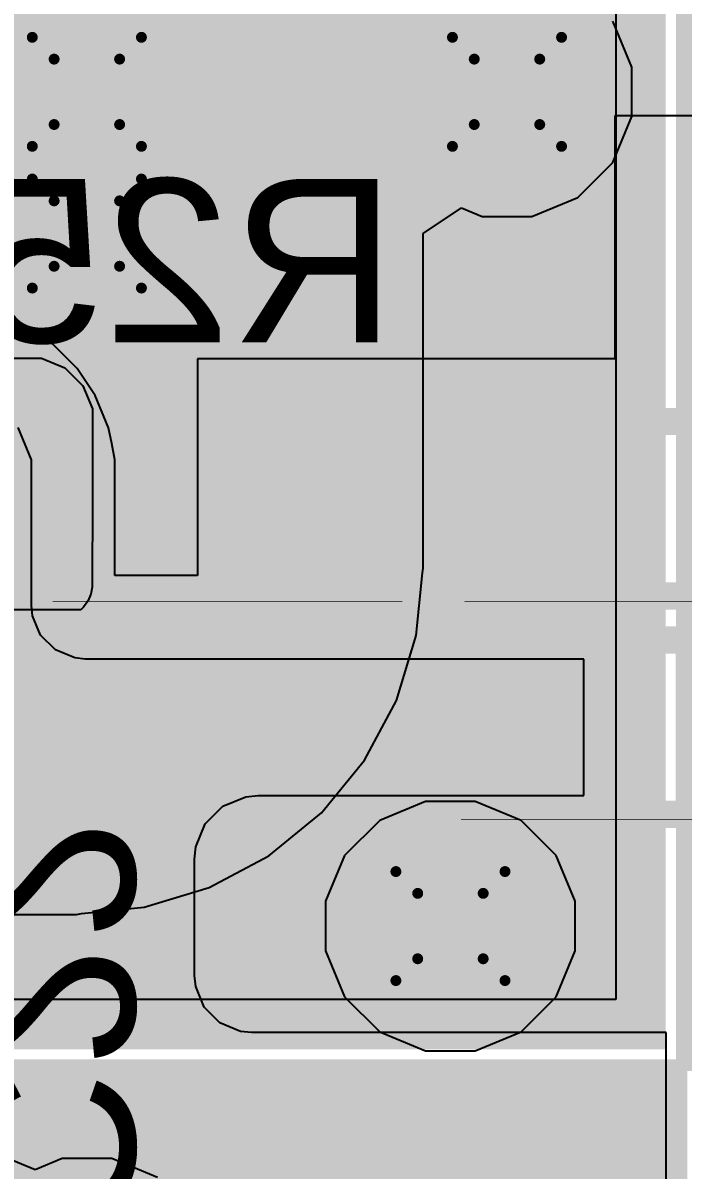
# Model space of a CAD drawing. Header units: inches. Extents: x -18 to 5357, y -8 to 5291.
# Drawn here: x 28.61 to 31.68, y 27.36 to 32.71 of the extents above; entities that cross this region are included whole.
import ezdxf

# ---------------------------------------------------------------- set-up
doc = ezdxf.new("R2010")
doc.units = ezdxf.units.IN
for name, color, linetype in [('Bottom Layer', 5, 'Continuous'), ('Bottom Overlay', 54, 'Continuous'), ('Bottom Paste', 16, 'Continuous'), ('Bottom Solder', 6, 'Continuous'), ('Drill Drawing', 1, 'Continuous'), ('Ground', 16, 'Continuous'), ('Power', 76, 'Continuous'), ('Top Layer', 1, 'Continuous'), ('Top Paste', 8, 'Continuous'), ('Top Solder', 216, 'Continuous'), ('Via Holes', 16, 'Continuous')]:
    doc.layers.add(name, color=color, linetype=linetype)
doc.styles.add('Arial', font='', dxfattribs={"height": 0.2})
doc.styles.get('Arial').set_extended_font_data('Arial')

# ---------------------------------------------------------------- blocks, each defined once
blk = doc.blocks.new('C___0402_B_12')
at = {"layer": 'Bottom Layer'}
for points in [[(-0.2413, 0.3175), (-0.2413, -0.3175), (-0.6985, -0.3175), (-0.6985, 0.3175)], [(0.6985, 0.3175), (0.6985, -0.3175), (0.2413, -0.3175), (0.2413, 0.3175)]]:
    blk.add_hatch(color=5, dxfattribs=at).paths.add_polyline_path(points)
at = {"layer": 'Bottom Paste'}
for points in [[(-0.2413, 0.3175), (-0.2413, -0.3175), (-0.6985, -0.3175), (-0.6985, 0.3175)], [(0.6985, 0.3175), (0.6985, -0.3175), (0.2413, -0.3175), (0.2413, 0.3175)]]:
    blk.add_hatch(color=16, dxfattribs=at).paths.add_polyline_path(points)
at = {"layer": 'Bottom Solder'}
for points in [[(-0.1813, 0.3775), (-0.1813, -0.3775), (-0.7585, -0.3775), (-0.7585, 0.3775)], [(0.7585, 0.3775), (0.7585, -0.3775), (0.1813, -0.3775), (0.1813, 0.3775)]]:
    blk.add_hatch(color=6, dxfattribs=at).paths.add_polyline_path(points)
at = {"layer": 'Bottom Overlay'}
for points in [[(-0.7874, -0.4064, 0.127, 0.127, 0), (-0.7874, 0.4064, 0.127, 0.127, 0)], [(-0.7874, 0.4064, 0.127, 0.127, 0), (-0.2794, 0.4064, 0.127, 0.127, 0)], [(0.2794, 0.4064, 0.127, 0.127, 0), (0.7874, 0.4064, 0.127, 0.127, 0)], [(0.7874, -0.4064, 0.127, 0.127, 0), (0.7874, 0.4064, 0.127, 0.127, 0)], [(-0.7874, -0.4064, 0.127, 0.127, 0), (-0.2794, -0.4064, 0.127, 0.127, 0)], [(0.2794, -0.4064, 0.127, 0.127, 0), (0.7874, -0.4064, 0.127, 0.127, 0)]]:
    blk.add_lwpolyline(points, format="xyseb", dxfattribs=at)
for points in [[(-0.8191, 0.4064, 0.0635, 0.0635, 1), (-0.7556, 0.4064, 0.0635, 0.0635, 1)], [(-0.8191, 0.4064, 0.0635, 0.0635, 1), (-0.7556, 0.4064, 0.0635, 0.0635, 1)], [(-0.3112, 0.4064, 0.0635, 0.0635, 1), (-0.2477, 0.4064, 0.0635, 0.0635, 1)], [(0.2477, 0.4064, 0.0635, 0.0635, 1), (0.3111, 0.4064, 0.0635, 0.0635, 1)], [(0.7556, 0.4064, 0.0635, 0.0635, 1), (0.8191, 0.4064, 0.0635, 0.0635, 1)], [(0.7556, 0.4064, 0.0635, 0.0635, 1), (0.8191, 0.4064, 0.0635, 0.0635, 1)], [(-0.8191, -0.4064, 0.0635, 0.0635, 1), (-0.7556, -0.4064, 0.0635, 0.0635, 1)], [(-0.8191, -0.4064, 0.0635, 0.0635, 1), (-0.7556, -0.4064, 0.0635, 0.0635, 1)], [(-0.3112, -0.4064, 0.0635, 0.0635, 1), (-0.2477, -0.4064, 0.0635, 0.0635, 1)], [(0.2477, -0.4064, 0.0635, 0.0635, 1), (0.3111, -0.4064, 0.0635, 0.0635, 1)], [(0.7556, -0.4064, 0.0635, 0.0635, 1), (0.8191, -0.4064, 0.0635, 0.0635, 1)], [(0.7556, -0.4064, 0.0635, 0.0635, 1), (0.8191, -0.4064, 0.0635, 0.0635, 1)]]:
    blk.add_lwpolyline(points, format="xyseb", close=True, dxfattribs=at)
blk = doc.blocks.new('48_UFQFPN_7_7__20')
at = {"layer": 'Top Layer'}
for points in [[(-2.8, 2.8), (2.8, 2.8), (2.8, -2.8), (-2.8, -2.8)], [(-3.6, -0.1), (-3.05, -0.1), (-3.05, -0.4), (-3.6, -0.4)], [(-3.6, -0.6), (-3.05, -0.6), (-3.05, -0.9), (-3.6, -0.9)], [(-3.6, -1.1), (-3.05, -1.1), (-3.05, -1.4), (-3.6, -1.4)], [(-3.6, -1.6), (-3.05, -1.6), (-3.05, -1.9), (-3.6, -1.9)], [(-3.6, -2.1), (-3.05, -2.1), (-3.05, -2.4), (-3.6, -2.4)], [(-3.6, -2.6), (-3.05, -2.6), (-3.05, -2.9), (-3.6, -2.9)]]:
    blk.add_hatch(color=1, dxfattribs=at).paths.add_polyline_path(points)
at = {"layer": 'Top Paste'}
for points in [[(-2.8, 2.8), (2.8, 2.8), (2.8, -2.8), (-2.8, -2.8)], [(-3.6, -0.1), (-3.05, -0.1), (-3.05, -0.4), (-3.6, -0.4)], [(-3.6, -0.6), (-3.05, -0.6), (-3.05, -0.9), (-3.6, -0.9)], [(-3.6, -1.1), (-3.05, -1.1), (-3.05, -1.4), (-3.6, -1.4)], [(-3.6, -1.6), (-3.05, -1.6), (-3.05, -1.9), (-3.6, -1.9)], [(-3.6, -2.1), (-3.05, -2.1), (-3.05, -2.4), (-3.6, -2.4)], [(-3.6, -2.6), (-3.05, -2.6), (-3.05, -2.9), (-3.6, -2.9)]]:
    blk.add_hatch(color=8, dxfattribs=at).paths.add_polyline_path(points)
at = {"layer": 'Top Solder'}
for points in [[(-2.9016, 2.9016), (2.9016, 2.9016), (2.9016, -2.9016), (-2.9016, -2.9016)], [(-3.7016, 0.5016), (-2.9484, 0.5016), (-2.9484, -0.0016), (-3.7016, -0.0016)], [(-3.7016, 0.0016), (-2.9484, 0.0016), (-2.9484, -0.5016), (-3.7016, -0.5016)], [(-3.7016, -0.4984), (-2.9484, -0.4984), (-2.9484, -1.0016), (-3.7016, -1.0016)], [(-3.7016, -0.9984), (-2.9484, -0.9984), (-2.9484, -1.5016), (-3.7016, -1.5016)], [(-3.7016, -1.4984), (-2.9484, -1.4984), (-2.9484, -2.0016), (-3.7016, -2.0016)], [(-3.7016, -1.9984), (-2.9484, -1.9984), (-2.9484, -2.5016), (-3.7016, -2.5016)], [(-3.7016, -2.4984), (-2.9484, -2.4984), (-2.9484, -3.0016), (-3.7016, -3.0016)], [(-3.0016, -3.7016), (-3.0016, -2.9484), (-2.4984, -2.9484), (-2.4984, -3.7016)], [(-2.5016, -3.7016), (-2.5016, -2.9484), (-1.9984, -2.9484), (-1.9984, -3.7016)], [(-2.0016, -3.7016), (-2.0016, -2.9484), (-1.4984, -2.9484), (-1.4984, -3.7016)], [(-1.5016, -3.7016), (-1.5016, -2.9484), (-0.9984, -2.9484), (-0.9984, -3.7016)], [(-1.0016, -3.7016), (-1.0016, -2.9484), (-0.4984, -2.9484), (-0.4984, -3.7016)], [(-0.5016, -3.7016), (-0.5016, -2.9484), (0.0016, -2.9484), (0.0016, -3.7016)], [(-0.0016, -3.7016), (-0.0016, -2.9484), (0.5016, -2.9484), (0.5016, -3.7016)], [(0.4984, -3.7016), (0.4984, -2.9484), (1.0016, -2.9484), (1.0016, -3.7016)], [(0.9984, -3.7016), (0.9984, -2.9484), (1.5016, -2.9484), (1.5016, -3.7016)], [(1.4984, -3.7016), (1.4984, -2.9484), (2.0016, -2.9484), (2.0016, -3.7016)]]:
    blk.add_hatch(color=216, dxfattribs=at).paths.add_polyline_path(points)
blk = doc.blocks.new('R___0402_B_30')
at = {"layer": 'Bottom Layer'}
for points in [[(-0.2413, 0.3175), (-0.2413, -0.3175), (-0.6985, -0.3175), (-0.6985, 0.3175)], [(0.6985, 0.3175), (0.6985, -0.3175), (0.2413, -0.3175), (0.2413, 0.3175)]]:
    blk.add_hatch(color=5, dxfattribs=at).paths.add_polyline_path(points)
at = {"layer": 'Bottom Paste'}
for points in [[(-0.2413, 0.3175), (-0.2413, -0.3175), (-0.6985, -0.3175), (-0.6985, 0.3175)], [(0.6985, 0.3175), (0.6985, -0.3175), (0.2413, -0.3175), (0.2413, 0.3175)]]:
    blk.add_hatch(color=16, dxfattribs=at).paths.add_polyline_path(points)
at = {"layer": 'Bottom Solder'}
for points in [[(-0.1863, 0.3725), (-0.1863, -0.3725), (-0.7535, -0.3725), (-0.7535, 0.3725)], [(0.7535, 0.3725), (0.7535, -0.3725), (0.1863, -0.3725), (0.1863, 0.3725)]]:
    blk.add_hatch(color=6, dxfattribs=at).paths.add_polyline_path(points)
at = {"layer": 'Bottom Overlay'}
for points in [[(-0.7874, 0.4064, 0.127, 0.127, 0), (-0.7874, -0.4064, 0.127, 0.127, 0)], [(0.7874, 0.4064, 0.127, 0.127, 0), (-0.7874, 0.4064, 0.127, 0.127, 0)], [(0.8128, 0.4318, 0.00323, 0.00323, 0), (-0.8128, 0.4318, 0.00323, 0.00323, 0)], [(0.7874, 0.4064, 0.127, 0.127, 0), (0.7874, -0.4064, 0.127, 0.127, 0)], [(0.7874, -0.4064, 0.127, 0.127, 0), (-0.7874, -0.4064, 0.127, 0.127, 0)]]:
    blk.add_lwpolyline(points, format="xyseb", dxfattribs=at)
for points in [[(-0.8191, 0.4064, 0.0635, 0.0635, 1), (-0.7556, 0.4064, 0.0635, 0.0635, 1)], [(-0.8191, 0.4064, 0.0635, 0.0635, 1), (-0.7556, 0.4064, 0.0635, 0.0635, 1)], [(-0.8136, 0.4318, 0.00161, 0.00161, 1), (-0.812, 0.4318, 0.00161, 0.00161, 1)], [(0.7556, 0.4064, 0.0635, 0.0635, 1), (0.8191, 0.4064, 0.0635, 0.0635, 1)], [(0.7556, 0.4064, 0.0635, 0.0635, 1), (0.8191, 0.4064, 0.0635, 0.0635, 1)], [(0.812, 0.4318, 0.00161, 0.00161, 1), (0.8136, 0.4318, 0.00161, 0.00161, 1)], [(-0.8191, -0.4064, 0.0635, 0.0635, 1), (-0.7556, -0.4064, 0.0635, 0.0635, 1)], [(-0.8191, -0.4064, 0.0635, 0.0635, 1), (-0.7556, -0.4064, 0.0635, 0.0635, 1)], [(0.7556, -0.4064, 0.0635, 0.0635, 1), (0.8191, -0.4064, 0.0635, 0.0635, 1)], [(0.7556, -0.4064, 0.0635, 0.0635, 1), (0.8191, -0.4064, 0.0635, 0.0635, 1)]]:
    blk.add_lwpolyline(points, format="xyseb", close=True, dxfattribs=at)
blk = doc.blocks.new('R___0402_B_49')
at = {"layer": 'Bottom Layer'}
for points in [[(-0.2413, 0.3175), (-0.2413, -0.3175), (-0.6985, -0.3175), (-0.6985, 0.3175)], [(0.6985, 0.3175), (0.6985, -0.3175), (0.2413, -0.3175), (0.2413, 0.3175)]]:
    blk.add_hatch(color=5, dxfattribs=at).paths.add_polyline_path(points)
at = {"layer": 'Bottom Paste'}
for points in [[(-0.2413, 0.3175), (-0.2413, -0.3175), (-0.6985, -0.3175), (-0.6985, 0.3175)], [(0.6985, 0.3175), (0.6985, -0.3175), (0.2413, -0.3175), (0.2413, 0.3175)]]:
    blk.add_hatch(color=16, dxfattribs=at).paths.add_polyline_path(points)
at = {"layer": 'Bottom Solder'}
for points in [[(-0.1863, 0.3725), (-0.1863, -0.3725), (-0.7535, -0.3725), (-0.7535, 0.3725)], [(0.7535, 0.3725), (0.7535, -0.3725), (0.1863, -0.3725), (0.1863, 0.3725)]]:
    blk.add_hatch(color=6, dxfattribs=at).paths.add_polyline_path(points)
at = {"layer": 'Bottom Overlay'}
for points in [[(-0.7874, 0.4064, 0.127, 0.127, 0), (-0.7874, -0.4064, 0.127, 0.127, 0)], [(0.7874, 0.4064, 0.127, 0.127, 0), (-0.7874, 0.4064, 0.127, 0.127, 0)], [(0.8128, 0.4318, 0.00323, 0.00323, 0), (-0.8128, 0.4318, 0.00323, 0.00323, 0)], [(0.7874, 0.4064, 0.127, 0.127, 0), (0.7874, -0.4064, 0.127, 0.127, 0)], [(0.7874, -0.4064, 0.127, 0.127, 0), (-0.7874, -0.4064, 0.127, 0.127, 0)]]:
    blk.add_lwpolyline(points, format="xyseb", dxfattribs=at)
for points in [[(-0.8191, 0.4064, 0.0635, 0.0635, 1), (-0.7556, 0.4064, 0.0635, 0.0635, 1)], [(-0.8191, 0.4064, 0.0635, 0.0635, 1), (-0.7556, 0.4064, 0.0635, 0.0635, 1)], [(-0.8136, 0.4318, 0.00161, 0.00161, 1), (-0.812, 0.4318, 0.00161, 0.00161, 1)], [(0.7556, 0.4064, 0.0635, 0.0635, 1), (0.8191, 0.4064, 0.0635, 0.0635, 1)], [(0.7556, 0.4064, 0.0635, 0.0635, 1), (0.8191, 0.4064, 0.0635, 0.0635, 1)], [(0.812, 0.4318, 0.00161, 0.00161, 1), (0.8136, 0.4318, 0.00161, 0.00161, 1)], [(-0.8191, -0.4064, 0.0635, 0.0635, 1), (-0.7556, -0.4064, 0.0635, 0.0635, 1)], [(-0.8191, -0.4064, 0.0635, 0.0635, 1), (-0.7556, -0.4064, 0.0635, 0.0635, 1)], [(0.7556, -0.4064, 0.0635, 0.0635, 1), (0.8191, -0.4064, 0.0635, 0.0635, 1)], [(0.7556, -0.4064, 0.0635, 0.0635, 1), (0.8191, -0.4064, 0.0635, 0.0635, 1)]]:
    blk.add_lwpolyline(points, format="xyseb", close=True, dxfattribs=at)
blk = doc.blocks.new('R___0402_B_50')
at = {"layer": 'Bottom Layer'}
for points in [[(-0.2413, 0.3175), (-0.2413, -0.3175), (-0.6985, -0.3175), (-0.6985, 0.3175)], [(0.6985, 0.3175), (0.6985, -0.3175), (0.2413, -0.3175), (0.2413, 0.3175)]]:
    blk.add_hatch(color=5, dxfattribs=at).paths.add_polyline_path(points)
at = {"layer": 'Bottom Paste'}
for points in [[(-0.2413, 0.3175), (-0.2413, -0.3175), (-0.6985, -0.3175), (-0.6985, 0.3175)], [(0.6985, 0.3175), (0.6985, -0.3175), (0.2413, -0.3175), (0.2413, 0.3175)]]:
    blk.add_hatch(color=16, dxfattribs=at).paths.add_polyline_path(points)
at = {"layer": 'Bottom Solder'}
for points in [[(-0.1863, 0.3725), (-0.1863, -0.3725), (-0.7535, -0.3725), (-0.7535, 0.3725)], [(0.7535, 0.3725), (0.7535, -0.3725), (0.1863, -0.3725), (0.1863, 0.3725)]]:
    blk.add_hatch(color=6, dxfattribs=at).paths.add_polyline_path(points)
at = {"layer": 'Bottom Overlay'}
for points in [[(-0.7874, 0.4064, 0.127, 0.127, 0), (-0.7874, -0.4064, 0.127, 0.127, 0)], [(0.7874, 0.4064, 0.127, 0.127, 0), (-0.7874, 0.4064, 0.127, 0.127, 0)], [(0.8128, 0.4318, 0.00323, 0.00323, 0), (-0.8128, 0.4318, 0.00323, 0.00323, 0)], [(0.7874, 0.4064, 0.127, 0.127, 0), (0.7874, -0.4064, 0.127, 0.127, 0)], [(0.7874, -0.4064, 0.127, 0.127, 0), (-0.7874, -0.4064, 0.127, 0.127, 0)]]:
    blk.add_lwpolyline(points, format="xyseb", dxfattribs=at)
for points in [[(-0.8191, 0.4064, 0.0635, 0.0635, 1), (-0.7556, 0.4064, 0.0635, 0.0635, 1)], [(-0.8191, 0.4064, 0.0635, 0.0635, 1), (-0.7556, 0.4064, 0.0635, 0.0635, 1)], [(-0.8136, 0.4318, 0.00161, 0.00161, 1), (-0.812, 0.4318, 0.00161, 0.00161, 1)], [(0.7556, 0.4064, 0.0635, 0.0635, 1), (0.8191, 0.4064, 0.0635, 0.0635, 1)], [(0.7556, 0.4064, 0.0635, 0.0635, 1), (0.8191, 0.4064, 0.0635, 0.0635, 1)], [(0.812, 0.4318, 0.00161, 0.00161, 1), (0.8136, 0.4318, 0.00161, 0.00161, 1)], [(-0.8191, -0.4064, 0.0635, 0.0635, 1), (-0.7556, -0.4064, 0.0635, 0.0635, 1)], [(-0.8191, -0.4064, 0.0635, 0.0635, 1), (-0.7556, -0.4064, 0.0635, 0.0635, 1)], [(0.7556, -0.4064, 0.0635, 0.0635, 1), (0.8191, -0.4064, 0.0635, 0.0635, 1)], [(0.7556, -0.4064, 0.0635, 0.0635, 1), (0.8191, -0.4064, 0.0635, 0.0635, 1)]]:
    blk.add_lwpolyline(points, format="xyseb", close=True, dxfattribs=at)
blk = doc.blocks.new('C___0402_B_120')
at = {"layer": 'Bottom Layer'}
for points in [[(-0.2413, 0.3175), (-0.2413, -0.3175), (-0.6985, -0.3175), (-0.6985, 0.3175)], [(0.6985, 0.3175), (0.6985, -0.3175), (0.2413, -0.3175), (0.2413, 0.3175)]]:
    blk.add_hatch(color=5, dxfattribs=at).paths.add_polyline_path(points)
at = {"layer": 'Bottom Paste'}
for points in [[(-0.2413, 0.3175), (-0.2413, -0.3175), (-0.6985, -0.3175), (-0.6985, 0.3175)], [(0.6985, 0.3175), (0.6985, -0.3175), (0.2413, -0.3175), (0.2413, 0.3175)]]:
    blk.add_hatch(color=16, dxfattribs=at).paths.add_polyline_path(points)
at = {"layer": 'Bottom Solder'}
for points in [[(-0.1813, 0.3775), (-0.1813, -0.3775), (-0.7585, -0.3775), (-0.7585, 0.3775)], [(0.7585, 0.3775), (0.7585, -0.3775), (0.1813, -0.3775), (0.1813, 0.3775)]]:
    blk.add_hatch(color=6, dxfattribs=at).paths.add_polyline_path(points)
at = {"layer": 'Bottom Overlay'}
for points in [[(-0.7874, -0.4064, 0.127, 0.127, 0), (-0.7874, 0.4064, 0.127, 0.127, 0)], [(-0.7874, 0.4064, 0.127, 0.127, 0), (-0.2794, 0.4064, 0.127, 0.127, 0)], [(0.7874, 0.4064, 0.127, 0.127, 0), (0.2794, 0.4064, 0.127, 0.127, 0)], [(0.7874, -0.4064, 0.127, 0.127, 0), (0.7874, 0.4064, 0.127, 0.127, 0)], [(-0.2794, -0.4064, 0.127, 0.127, 0), (-0.7874, -0.4064, 0.127, 0.127, 0)], [(0.7874, -0.4064, 0.127, 0.127, 0), (0.2794, -0.4064, 0.127, 0.127, 0)]]:
    blk.add_lwpolyline(points, format="xyseb", dxfattribs=at)
for points in [[(-0.8191, 0.4064, 0.0635, 0.0635, 1), (-0.7556, 0.4064, 0.0635, 0.0635, 1)], [(-0.8191, 0.4064, 0.0635, 0.0635, 1), (-0.7556, 0.4064, 0.0635, 0.0635, 1)], [(-0.3112, 0.4064, 0.0635, 0.0635, 1), (-0.2477, 0.4064, 0.0635, 0.0635, 1)], [(0.2477, 0.4064, 0.0635, 0.0635, 1), (0.3111, 0.4064, 0.0635, 0.0635, 1)], [(0.7556, 0.4064, 0.0635, 0.0635, 1), (0.8191, 0.4064, 0.0635, 0.0635, 1)], [(0.7556, 0.4064, 0.0635, 0.0635, 1), (0.8191, 0.4064, 0.0635, 0.0635, 1)], [(-0.8191, -0.4064, 0.0635, 0.0635, 1), (-0.7556, -0.4064, 0.0635, 0.0635, 1)], [(-0.8191, -0.4064, 0.0635, 0.0635, 1), (-0.7556, -0.4064, 0.0635, 0.0635, 1)], [(-0.3112, -0.4064, 0.0635, 0.0635, 1), (-0.2477, -0.4064, 0.0635, 0.0635, 1)], [(0.2477, -0.4064, 0.0635, 0.0635, 1), (0.3111, -0.4064, 0.0635, 0.0635, 1)], [(0.7556, -0.4064, 0.0635, 0.0635, 1), (0.8191, -0.4064, 0.0635, 0.0635, 1)], [(0.7556, -0.4064, 0.0635, 0.0635, 1), (0.8191, -0.4064, 0.0635, 0.0635, 1)]]:
    blk.add_lwpolyline(points, format="xyseb", close=True, dxfattribs=at)
blk = doc.blocks.new('C___0402_B_124')
at = {"layer": 'Bottom Layer'}
for points in [[(-0.2413, 0.3175), (-0.2413, -0.3175), (-0.6985, -0.3175), (-0.6985, 0.3175)], [(0.6985, 0.3175), (0.6985, -0.3175), (0.2413, -0.3175), (0.2413, 0.3175)]]:
    blk.add_hatch(color=5, dxfattribs=at).paths.add_polyline_path(points)
at = {"layer": 'Bottom Paste'}
for points in [[(-0.2413, 0.3175), (-0.2413, -0.3175), (-0.6985, -0.3175), (-0.6985, 0.3175)], [(0.6985, 0.3175), (0.6985, -0.3175), (0.2413, -0.3175), (0.2413, 0.3175)]]:
    blk.add_hatch(color=16, dxfattribs=at).paths.add_polyline_path(points)
at = {"layer": 'Bottom Solder'}
for points in [[(-0.1813, 0.3775), (-0.1813, -0.3775), (-0.7585, -0.3775), (-0.7585, 0.3775)], [(0.7585, 0.3775), (0.7585, -0.3775), (0.1813, -0.3775), (0.1813, 0.3775)]]:
    blk.add_hatch(color=6, dxfattribs=at).paths.add_polyline_path(points)
at = {"layer": 'Bottom Overlay'}
for points in [[(-0.7874, -0.4064, 0.127, 0.127, 0), (-0.7874, 0.4064, 0.127, 0.127, 0)], [(-0.7874, 0.4064, 0.127, 0.127, 0), (-0.2794, 0.4064, 0.127, 0.127, 0)], [(0.7874, 0.4064, 0.127, 0.127, 0), (0.2794, 0.4064, 0.127, 0.127, 0)], [(0.7874, -0.4064, 0.127, 0.127, 0), (0.7874, 0.4064, 0.127, 0.127, 0)], [(-0.2794, -0.4064, 0.127, 0.127, 0), (-0.7874, -0.4064, 0.127, 0.127, 0)], [(0.7874, -0.4064, 0.127, 0.127, 0), (0.2794, -0.4064, 0.127, 0.127, 0)]]:
    blk.add_lwpolyline(points, format="xyseb", dxfattribs=at)
for points in [[(-0.8191, 0.4064, 0.0635, 0.0635, 1), (-0.7556, 0.4064, 0.0635, 0.0635, 1)], [(-0.8191, 0.4064, 0.0635, 0.0635, 1), (-0.7556, 0.4064, 0.0635, 0.0635, 1)], [(-0.3111, 0.4064, 0.0635, 0.0635, 1), (-0.2477, 0.4064, 0.0635, 0.0635, 1)], [(0.2477, 0.4064, 0.0635, 0.0635, 1), (0.3111, 0.4064, 0.0635, 0.0635, 1)], [(0.7556, 0.4064, 0.0635, 0.0635, 1), (0.8191, 0.4064, 0.0635, 0.0635, 1)], [(0.7556, 0.4064, 0.0635, 0.0635, 1), (0.8191, 0.4064, 0.0635, 0.0635, 1)], [(-0.8191, -0.4064, 0.0635, 0.0635, 1), (-0.7556, -0.4064, 0.0635, 0.0635, 1)], [(-0.8191, -0.4064, 0.0635, 0.0635, 1), (-0.7556, -0.4064, 0.0635, 0.0635, 1)], [(-0.3111, -0.4064, 0.0635, 0.0635, 1), (-0.2477, -0.4064, 0.0635, 0.0635, 1)], [(0.2477, -0.4064, 0.0635, 0.0635, 1), (0.3111, -0.4064, 0.0635, 0.0635, 1)], [(0.7556, -0.4064, 0.0635, 0.0635, 1), (0.8191, -0.4064, 0.0635, 0.0635, 1)], [(0.7556, -0.4064, 0.0635, 0.0635, 1), (0.8191, -0.4064, 0.0635, 0.0635, 1)]]:
    blk.add_lwpolyline(points, format="xyseb", close=True, dxfattribs=at)

msp = doc.modelspace()

# ---------------------------------------------------------------- hatches: boundary and pattern name
at = {"layer": 'Bottom Layer'}
h = msp.add_hatch(color=5, dxfattribs=at)
edge = h.paths.add_edge_path()
edge.add_arc((28.9074, 32.3864), 0.2, 0, 360)
h = msp.add_hatch(color=5, dxfattribs=at)
edge = h.paths.add_edge_path()
edge.add_arc((30.8632, 32.3864), 0.2, 0, 360)
h = msp.add_hatch(color=5, dxfattribs=at)
edge = h.paths.add_edge_path()
edge.add_arc((28.9074, 31.726), 0.2, 0, 360)
h = msp.add_hatch(color=5, dxfattribs=at)
edge = h.paths.add_edge_path()
edge.add_arc((30.6, 28.4991), 0.2, 0, 360)
at = {"layer": 'Ground'}
h = msp.add_hatch(color=16, dxfattribs=at)
edge = h.paths.add_edge_path()
edge.add_arc((28.9074, 32.3864), 0.2, 0, 360)
h = msp.add_hatch(color=16, dxfattribs=at)
edge = h.paths.add_edge_path()
edge.add_arc((30.8632, 32.3864), 0.2, 0, 360)
h = msp.add_hatch(color=16, dxfattribs=at)
edge = h.paths.add_edge_path()
edge.add_arc((28.9074, 31.726), 0.2, 0, 360)
h = msp.add_hatch(color=16, dxfattribs=at)
edge = h.paths.add_edge_path()
edge.add_arc((30.6, 28.4991), 0.2, 0, 360)
at = {"layer": 'Power'}
h = msp.add_hatch(color=76, dxfattribs=at)
edge = h.paths.add_edge_path()
edge.add_arc((28.9074, 32.3864), 0.2, 0, 360)
h = msp.add_hatch(color=76, dxfattribs=at)
edge = h.paths.add_edge_path()
edge.add_arc((30.8632, 32.3864), 0.2, 0, 360)
h = msp.add_hatch(color=76, dxfattribs=at)
edge = h.paths.add_edge_path()
edge.add_arc((28.9074, 31.726), 0.2, 0, 360)
h = msp.add_hatch(color=76, dxfattribs=at)
edge = h.paths.add_edge_path()
edge.add_arc((30.6, 28.4991), 0.2, 0, 360)
at = {"layer": 'Top Layer'}
h = msp.add_hatch(color=1, dxfattribs=at)
edge = h.paths.add_edge_path()
edge.add_arc((28.9074, 32.3864), 0.2, 0, 360)
h = msp.add_hatch(color=1, dxfattribs=at)
edge = h.paths.add_edge_path()
edge.add_arc((30.8632, 32.3864), 0.2, 0, 360)
h = msp.add_hatch(color=1, dxfattribs=at)
edge = h.paths.add_edge_path()
edge.add_arc((28.9074, 31.726), 0.2, 0, 360)
h = msp.add_hatch(color=1, dxfattribs=at)
edge = h.paths.add_edge_path()
edge.add_arc((30.6, 28.4991), 0.2, 0, 360)
at = {"layer": 'Via Holes'}
h = msp.add_hatch(color=7, dxfattribs=at)
edge = h.paths.add_edge_path()
edge.add_arc((28.9074, 32.3864), 0.1, 0, 360)
h = msp.add_hatch(color=7, dxfattribs=at)
edge = h.paths.add_edge_path()
edge.add_arc((30.8632, 32.3864), 0.1, 0, 360)
h = msp.add_hatch(color=7, dxfattribs=at)
edge = h.paths.add_edge_path()
edge.add_arc((28.9074, 31.726), 0.1, 0, 360)
h = msp.add_hatch(color=7, dxfattribs=at)
edge = h.paths.add_edge_path()
edge.add_arc((30.6, 28.4991), 0.1, 0, 360)

# ---------------------------------------------------------------- linework, layer by layer
at = {"layer": 'Bottom Layer'}
for p, q in [((32.5846, 32.2745), (31.3654, 32.2745)), ((31.3654, 32.2745), (31.3654, 31.1422)), ((28.6212, 31.296), (28.471, 31.3582)), ((28.6829, 31.2548), (28.6212, 31.296)), ((28.6212, 31.296), (28.6212, 31.296)), ((28.6212, 31.296), (28.6212, 31.296)), ((28.7472, 31.2118), (28.6829, 31.2548)), ((28.7473, 31.2118), (28.7472, 31.2118)), ((28.7472, 31.2118), (28.7472, 31.2118)), ((28.8622, 31.0968), (28.7473, 31.2118)), ((31.3654, 31.1422), (29.4223, 31.1422)), ((29.4223, 31.1422), (29.4223, 30.132)), ((28.8623, 31.0967), (28.8622, 31.0968)), ((28.8622, 31.0968), (28.8622, 31.0968)), ((28.9052, 31.0324), (28.8623, 31.0967)), ((28.9464, 30.9708), (28.9052, 31.0324)), ((28.9464, 30.9707), (28.9464, 30.9708)), ((29.0086, 30.8205), (28.9464, 30.9707)), ((28.9464, 30.9707), (28.9464, 30.9707)), ((28.6497, 30.6719), (28.5875, 30.8221)), ((29.0086, 30.8204), (29.0086, 30.8205)), ((29.0087, 30.8204), (29.0086, 30.8204)), ((29.0231, 30.7478), (29.0087, 30.8204)), ((29.0382, 30.6718), (29.0231, 30.7478)), ((28.6497, 30.5906), (28.6497, 30.6719)), ((29.0381, 30.5904), (29.0382, 30.6717)), ((29.0382, 30.6717), (29.0382, 30.6718)), ((29.0382, 30.6718), (29.0382, 30.6718)), ((28.6497, 29.9933), (28.6497, 30.5906)), ((29.0381, 30.132), (29.0381, 30.5904)), ((29.4223, 30.132), (29.0381, 30.132)), ((28.6545, 29.9446), (28.6497, 29.9933)), ((28.6497, 29.9933), (28.6497, 29.9933)), ((28.6918, 29.8545), (28.6545, 29.9446)), ((28.7607, 29.7856), (28.6918, 29.8545)), ((28.8507, 29.7483), (28.7607, 29.7856)), ((28.8995, 29.7435), (28.8507, 29.7483)), ((31.2214, 29.7435), (28.8995, 29.7435)), ((31.2214, 29.1073), (31.2214, 29.7435)), ((29.5407, 29.0574), (29.6476, 29.1016)), ((29.6476, 29.1016), (29.7054, 29.1073)), ((29.7054, 29.1073), (29.7054, 29.1073)), ((29.7054, 29.1073), (31.2214, 29.1073)), ((29.4589, 28.9756), (29.5407, 29.0574)), ((29.4147, 28.8687), (29.4589, 28.9756)), ((29.409, 28.8109), (29.4147, 28.8687)), ((29.409, 28.2685), (29.409, 28.8109)), ((29.4141, 28.2168), (29.409, 28.2685)), ((29.409, 28.2685), (29.409, 28.2685)), ((29.4537, 28.121), (29.4141, 28.2168)), ((29.527, 28.0478), (29.4537, 28.121)), ((29.6227, 28.0082), (29.527, 28.0478)), ((29.6745, 28.0031), (29.6227, 28.0082)), ((31.6037, 28.0031), (29.6745, 28.0031)), ((31.6037, 24.8436), (31.6037, 28.0031))]:
    msp.add_line(p, q, dxfattribs=at)
for points in [[(30.2536, 31.726, 0.254, 0.254, 0), (30.8852, 31.726, 0.254, 0.254, 0)], [(30.8852, 31.726, 0.254, 0.254, -0.414214), (31.0352, 31.576, 0.254, 0.254, 0)], [(30.0319, 30.4437, 0.254, 0.254, 0), (31.0098, 30.4437, 0.254, 0.254, 0)], [(29.9532, 28.4977, 0.381, 0.381, 0), (31.1032, 28.4977, 0.381, 0.381, 0)], [(31.1032, 28.4977, 0.381, 0.381, 0), (31.1032, 28.4977, 0.381, 0.381, 0)]]:
    msp.add_lwpolyline(points, format="xyseb", dxfattribs=at)
for points in [[(30.1901, 31.726, 0.127, 0.127, 1), (30.3171, 31.726, 0.127, 0.127, 1)], [(30.8217, 31.726, 0.127, 0.127, 1), (30.9487, 31.726, 0.127, 0.127, 1)], [(30.8217, 31.726, 0.127, 0.127, 1), (30.9487, 31.726, 0.127, 0.127, 1)], [(30.9717, 31.576, 0.127, 0.127, 1), (31.0987, 31.576, 0.127, 0.127, 1)], [(29.9684, 30.4437, 0.127, 0.127, 1), (30.0954, 30.4437, 0.127, 0.127, 1)], [(30.9463, 30.4437, 0.127, 0.127, 1), (31.0733, 30.4437, 0.127, 0.127, 1)], [(29.858, 28.4977, 0.1905, 0.1905, 1), (30.0485, 28.4977, 0.1905, 0.1905, 1)], [(31.008, 28.4977, 0.1905, 0.1905, 1), (31.1985, 28.4977, 0.1905, 0.1905, 1)], [(31.008, 28.4977, 0.1905, 0.1905, 1), (31.1985, 28.4977, 0.1905, 0.1905, 1)], [(31.008, 28.4977, 0.1905, 0.1905, 1), (31.1985, 28.4977, 0.1905, 0.1905, 1)]]:
    msp.add_lwpolyline(points, format="xyseb", close=True, dxfattribs=at)
at = {"layer": 'Drill Drawing'}
for points in [[(28.6534, 32.6404, 0.0508, 0.0508, 0), (29.1614, 32.6404, 0.0508, 0.0508, 0)], [(28.6534, 32.1324, 0.0508, 0.0508, 0), (28.6534, 32.6404, 0.0508, 0.0508, 0)], [(29.1614, 32.1324, 0.0508, 0.0508, 0), (29.1614, 32.6404, 0.0508, 0.0508, 0)], [(30.6092, 32.6404, 0.0508, 0.0508, 0), (31.1172, 32.6404, 0.0508, 0.0508, 0)], [(30.6092, 32.1324, 0.0508, 0.0508, 0), (30.6092, 32.6404, 0.0508, 0.0508, 0)], [(31.1172, 32.1324, 0.0508, 0.0508, 0), (31.1172, 32.6404, 0.0508, 0.0508, 0)], [(28.755, 32.5388, 0.0508, 0.0508, 0), (29.0598, 32.5388, 0.0508, 0.0508, 0)], [(28.755, 32.234, 0.0508, 0.0508, 0), (28.755, 32.5388, 0.0508, 0.0508, 0)], [(29.0598, 32.234, 0.0508, 0.0508, 0), (29.0598, 32.5388, 0.0508, 0.0508, 0)], [(30.7108, 32.5388, 0.0508, 0.0508, 0), (31.0156, 32.5388, 0.0508, 0.0508, 0)], [(30.7108, 32.234, 0.0508, 0.0508, 0), (30.7108, 32.5388, 0.0508, 0.0508, 0)], [(31.0156, 32.234, 0.0508, 0.0508, 0), (31.0156, 32.5388, 0.0508, 0.0508, 0)], [(28.755, 32.234, 0.0508, 0.0508, 0), (29.0598, 32.234, 0.0508, 0.0508, 0)], [(30.7108, 32.234, 0.0508, 0.0508, 0), (31.0156, 32.234, 0.0508, 0.0508, 0)], [(28.6534, 32.1324, 0.0508, 0.0508, 0), (29.1614, 32.1324, 0.0508, 0.0508, 0)], [(30.6092, 32.1324, 0.0508, 0.0508, 0), (31.1172, 32.1324, 0.0508, 0.0508, 0)], [(28.6534, 31.98, 0.0508, 0.0508, 0), (29.1614, 31.98, 0.0508, 0.0508, 0)], [(28.6534, 31.472, 0.0508, 0.0508, 0), (28.6534, 31.98, 0.0508, 0.0508, 0)], [(29.1614, 31.472, 0.0508, 0.0508, 0), (29.1614, 31.98, 0.0508, 0.0508, 0)], [(28.755, 31.8784, 0.0508, 0.0508, 0), (29.0598, 31.8784, 0.0508, 0.0508, 0)], [(28.755, 31.5736, 0.0508, 0.0508, 0), (28.755, 31.8784, 0.0508, 0.0508, 0)], [(29.0598, 31.5736, 0.0508, 0.0508, 0), (29.0598, 31.8784, 0.0508, 0.0508, 0)], [(28.755, 31.5736, 0.0508, 0.0508, 0), (29.0598, 31.5736, 0.0508, 0.0508, 0)], [(28.6534, 31.472, 0.0508, 0.0508, 0), (29.1614, 31.472, 0.0508, 0.0508, 0)], [(30.346, 28.7531, 0.0508, 0.0508, 0), (30.854, 28.7531, 0.0508, 0.0508, 0)], [(30.346, 28.2451, 0.0508, 0.0508, 0), (30.346, 28.7531, 0.0508, 0.0508, 0)], [(30.854, 28.2451, 0.0508, 0.0508, 0), (30.854, 28.7531, 0.0508, 0.0508, 0)], [(30.4476, 28.6515, 0.0508, 0.0508, 0), (30.7524, 28.6515, 0.0508, 0.0508, 0)], [(30.4476, 28.3467, 0.0508, 0.0508, 0), (30.4476, 28.6515, 0.0508, 0.0508, 0)], [(30.7524, 28.3467, 0.0508, 0.0508, 0), (30.7524, 28.6515, 0.0508, 0.0508, 0)], [(30.4476, 28.3467, 0.0508, 0.0508, 0), (30.7524, 28.3467, 0.0508, 0.0508, 0)], [(30.346, 28.2451, 0.0508, 0.0508, 0), (30.854, 28.2451, 0.0508, 0.0508, 0)]]:
    msp.add_lwpolyline(points, format="xyseb", dxfattribs=at)
for points in [[(28.6407, 32.6404, 0.0254, 0.0254, 1), (28.6661, 32.6404, 0.0254, 0.0254, 1)], [(28.6407, 32.6404, 0.0254, 0.0254, 1), (28.6661, 32.6404, 0.0254, 0.0254, 1)], [(29.1487, 32.6404, 0.0254, 0.0254, 1), (29.1741, 32.6404, 0.0254, 0.0254, 1)], [(29.1487, 32.6404, 0.0254, 0.0254, 1), (29.1741, 32.6404, 0.0254, 0.0254, 1)], [(30.5965, 32.6404, 0.0254, 0.0254, 1), (30.6219, 32.6404, 0.0254, 0.0254, 1)], [(30.5965, 32.6404, 0.0254, 0.0254, 1), (30.6219, 32.6404, 0.0254, 0.0254, 1)], [(31.1045, 32.6404, 0.0254, 0.0254, 1), (31.1299, 32.6404, 0.0254, 0.0254, 1)], [(31.1045, 32.6404, 0.0254, 0.0254, 1), (31.1299, 32.6404, 0.0254, 0.0254, 1)], [(28.7423, 32.5388, 0.0254, 0.0254, 1), (28.7677, 32.5388, 0.0254, 0.0254, 1)], [(28.7423, 32.5388, 0.0254, 0.0254, 1), (28.7677, 32.5388, 0.0254, 0.0254, 1)], [(29.0471, 32.5388, 0.0254, 0.0254, 1), (29.0725, 32.5388, 0.0254, 0.0254, 1)], [(29.0471, 32.5388, 0.0254, 0.0254, 1), (29.0725, 32.5388, 0.0254, 0.0254, 1)], [(30.6981, 32.5388, 0.0254, 0.0254, 1), (30.7235, 32.5388, 0.0254, 0.0254, 1)], [(30.6981, 32.5388, 0.0254, 0.0254, 1), (30.7235, 32.5388, 0.0254, 0.0254, 1)], [(31.0029, 32.5388, 0.0254, 0.0254, 1), (31.0283, 32.5388, 0.0254, 0.0254, 1)], [(31.0029, 32.5388, 0.0254, 0.0254, 1), (31.0283, 32.5388, 0.0254, 0.0254, 1)], [(28.7423, 32.234, 0.0254, 0.0254, 1), (28.7677, 32.234, 0.0254, 0.0254, 1)], [(28.7423, 32.234, 0.0254, 0.0254, 1), (28.7677, 32.234, 0.0254, 0.0254, 1)], [(29.0471, 32.234, 0.0254, 0.0254, 1), (29.0725, 32.234, 0.0254, 0.0254, 1)], [(29.0471, 32.234, 0.0254, 0.0254, 1), (29.0725, 32.234, 0.0254, 0.0254, 1)], [(30.6981, 32.234, 0.0254, 0.0254, 1), (30.7235, 32.234, 0.0254, 0.0254, 1)], [(30.6981, 32.234, 0.0254, 0.0254, 1), (30.7235, 32.234, 0.0254, 0.0254, 1)], [(31.0029, 32.234, 0.0254, 0.0254, 1), (31.0283, 32.234, 0.0254, 0.0254, 1)], [(31.0029, 32.234, 0.0254, 0.0254, 1), (31.0283, 32.234, 0.0254, 0.0254, 1)], [(28.6407, 32.1324, 0.0254, 0.0254, 1), (28.6661, 32.1324, 0.0254, 0.0254, 1)], [(28.6407, 32.1324, 0.0254, 0.0254, 1), (28.6661, 32.1324, 0.0254, 0.0254, 1)], [(29.1487, 32.1324, 0.0254, 0.0254, 1), (29.1741, 32.1324, 0.0254, 0.0254, 1)], [(29.1487, 32.1324, 0.0254, 0.0254, 1), (29.1741, 32.1324, 0.0254, 0.0254, 1)], [(30.5965, 32.1324, 0.0254, 0.0254, 1), (30.6219, 32.1324, 0.0254, 0.0254, 1)], [(30.5965, 32.1324, 0.0254, 0.0254, 1), (30.6219, 32.1324, 0.0254, 0.0254, 1)], [(31.1045, 32.1324, 0.0254, 0.0254, 1), (31.1299, 32.1324, 0.0254, 0.0254, 1)], [(31.1045, 32.1324, 0.0254, 0.0254, 1), (31.1299, 32.1324, 0.0254, 0.0254, 1)], [(28.6407, 31.98, 0.0254, 0.0254, 1), (28.6661, 31.98, 0.0254, 0.0254, 1)], [(28.6407, 31.98, 0.0254, 0.0254, 1), (28.6661, 31.98, 0.0254, 0.0254, 1)], [(29.1487, 31.98, 0.0254, 0.0254, 1), (29.1741, 31.98, 0.0254, 0.0254, 1)], [(29.1487, 31.98, 0.0254, 0.0254, 1), (29.1741, 31.98, 0.0254, 0.0254, 1)], [(28.7423, 31.8784, 0.0254, 0.0254, 1), (28.7677, 31.8784, 0.0254, 0.0254, 1)], [(28.7423, 31.8784, 0.0254, 0.0254, 1), (28.7677, 31.8784, 0.0254, 0.0254, 1)], [(29.0471, 31.8784, 0.0254, 0.0254, 1), (29.0725, 31.8784, 0.0254, 0.0254, 1)], [(29.0471, 31.8784, 0.0254, 0.0254, 1), (29.0725, 31.8784, 0.0254, 0.0254, 1)], [(28.7423, 31.5736, 0.0254, 0.0254, 1), (28.7677, 31.5736, 0.0254, 0.0254, 1)], [(28.7423, 31.5736, 0.0254, 0.0254, 1), (28.7677, 31.5736, 0.0254, 0.0254, 1)], [(29.0471, 31.5736, 0.0254, 0.0254, 1), (29.0725, 31.5736, 0.0254, 0.0254, 1)], [(29.0471, 31.5736, 0.0254, 0.0254, 1), (29.0725, 31.5736, 0.0254, 0.0254, 1)], [(28.6407, 31.472, 0.0254, 0.0254, 1), (28.6661, 31.472, 0.0254, 0.0254, 1)], [(28.6407, 31.472, 0.0254, 0.0254, 1), (28.6661, 31.472, 0.0254, 0.0254, 1)], [(29.1487, 31.472, 0.0254, 0.0254, 1), (29.1741, 31.472, 0.0254, 0.0254, 1)], [(29.1487, 31.472, 0.0254, 0.0254, 1), (29.1741, 31.472, 0.0254, 0.0254, 1)], [(30.3333, 28.7531, 0.0254, 0.0254, 1), (30.3587, 28.7531, 0.0254, 0.0254, 1)], [(30.3333, 28.7531, 0.0254, 0.0254, 1), (30.3587, 28.7531, 0.0254, 0.0254, 1)], [(30.8413, 28.7531, 0.0254, 0.0254, 1), (30.8667, 28.7531, 0.0254, 0.0254, 1)], [(30.8413, 28.7531, 0.0254, 0.0254, 1), (30.8667, 28.7531, 0.0254, 0.0254, 1)], [(30.4349, 28.6515, 0.0254, 0.0254, 1), (30.4603, 28.6515, 0.0254, 0.0254, 1)], [(30.4349, 28.6515, 0.0254, 0.0254, 1), (30.4603, 28.6515, 0.0254, 0.0254, 1)], [(30.7397, 28.6515, 0.0254, 0.0254, 1), (30.7651, 28.6515, 0.0254, 0.0254, 1)], [(30.7397, 28.6515, 0.0254, 0.0254, 1), (30.7651, 28.6515, 0.0254, 0.0254, 1)], [(30.4349, 28.3467, 0.0254, 0.0254, 1), (30.4603, 28.3467, 0.0254, 0.0254, 1)], [(30.4349, 28.3467, 0.0254, 0.0254, 1), (30.4603, 28.3467, 0.0254, 0.0254, 1)], [(30.7397, 28.3467, 0.0254, 0.0254, 1), (30.7651, 28.3467, 0.0254, 0.0254, 1)], [(30.7397, 28.3467, 0.0254, 0.0254, 1), (30.7651, 28.3467, 0.0254, 0.0254, 1)], [(30.3333, 28.2451, 0.0254, 0.0254, 1), (30.3587, 28.2451, 0.0254, 0.0254, 1)], [(30.3333, 28.2451, 0.0254, 0.0254, 1), (30.3587, 28.2451, 0.0254, 0.0254, 1)], [(30.8413, 28.2451, 0.0254, 0.0254, 1), (30.8667, 28.2451, 0.0254, 0.0254, 1)], [(30.8413, 28.2451, 0.0254, 0.0254, 1), (30.8667, 28.2451, 0.0254, 0.0254, 1)]]:
    msp.add_lwpolyline(points, format="xyseb", close=True, dxfattribs=at)
at = {"layer": 'Ground'}
for p, q in [((28.6661, 27.3634), (28.5403, 27.4155)), ((28.7918, 27.4155), (28.6661, 27.3634)), ((29.0229, 27.4155), (28.7918, 27.4155)), ((29.2365, 27.3271), (29.0229, 27.4155))]:
    msp.add_line(p, q, dxfattribs=at)
at = {"layer": 'Power'}
for p, q in [((31.4442, 32.502), (31.3557, 32.7155)), ((31.4442, 32.2708), (31.4442, 32.502)), ((31.3557, 32.0573), (31.4442, 32.2708)), ((31.1923, 31.8938), (31.3557, 32.0573)), ((30.9787, 31.8054), (31.1923, 31.8938)), ((30.4736, 31.7265), (30.6514, 31.8453)), ((30.6514, 31.8453), (30.7476, 31.8054)), ((30.7476, 31.8054), (30.9787, 31.8054)), ((30.4736, 30.167), (30.4736, 31.7265)), ((28.1822, 31.145), (28.638, 31.145)), ((28.638, 31.145), (28.6967, 31.145)), ((28.6967, 31.145), (28.805, 31.1001)), ((28.805, 31.1001), (28.888, 31.0172)), ((28.888, 31.0172), (28.9329, 30.9088)), ((28.9329, 30.9088), (28.9329, 30.8501)), ((28.9329, 30.8501), (28.9329, 30.8501)), ((28.9329, 30.8501), (28.9329, 30.4846)), ((28.9329, 30.4846), (28.9328, 30.0959)), ((30.4692, 30.1451), (30.4736, 30.167)), ((28.9328, 30.0959), (28.9328, 30.0787)), ((30.4404, 29.8526), (30.4692, 30.1451)), ((28.9257, 30.0449), (28.9119, 30.0132)), ((28.9328, 30.0787), (28.9257, 30.0449)), ((28.9119, 30.0132), (28.8918, 29.9851)), ((28.8791, 29.9734), (21.1963, 29.9734)), ((28.8918, 29.9851), (28.8791, 29.9734)), ((28.8791, 29.9734), (28.8791, 29.9734)), ((30.3487, 29.5503), (30.4404, 29.8526)), ((30.1998, 29.2716), (30.3487, 29.5503)), ((29.9994, 29.0274), (30.1998, 29.2716)), ((30.4844, 29.0801), (30.2709, 28.9916)), ((30.7156, 29.0801), (30.4844, 29.0801)), ((30.9291, 28.9916), (30.7156, 29.0801)), ((29.7552, 28.827), (29.9994, 29.0274)), ((30.2709, 28.9916), (30.1074, 28.8282)), ((31.0925, 28.8282), (30.9291, 28.9916)), ((29.4765, 28.6781), (29.7552, 28.827)), ((30.1074, 28.8282), (30.019, 28.6146)), ((31.181, 28.6146), (31.0925, 28.8282)), ((29.1742, 28.5864), (29.4765, 28.6781)), ((30.019, 28.6146), (30.019, 28.3835)), ((31.181, 28.3835), (31.181, 28.6146)), ((27.7957, 28.5532), (28.8598, 28.5532)), ((28.8598, 28.5532), (28.8817, 28.5576)), ((28.8817, 28.5576), (29.1742, 28.5864)), ((30.019, 28.3835), (30.1074, 28.17)), ((31.0925, 28.17), (31.181, 28.3835)), ((30.1074, 28.17), (30.2709, 28.0065)), ((30.9291, 28.0065), (31.0925, 28.17)), ((30.2709, 28.0065), (30.4844, 27.9181)), ((30.7156, 27.9181), (30.9291, 28.0065)), ((30.4844, 27.9181), (30.7156, 27.9181))]:
    msp.add_line(p, q, dxfattribs=at)
for points in [[(29.4508, 30.2903, 0.254, 0.254, 0), (29.4508, 35.4114, 0.254, 0.254, 0)], [(29.9556, 30.167, 0.254, 0.254, 0), (29.9556, 34.8996, 0.254, 0.254, 0)], [(29.4508, 30.2903, 0.254, 0.254, -0.414214), (28.7461, 29.5856, 0.254, 0.254, 0)], [(29.9556, 30.167, 0.254, 0.254, -0.414214), (28.8598, 29.0712, 0.254, 0.254, 0)], [(21.9409, 29.5856, 0.254, 0.254, 0), (28.7461, 29.5856, 0.254, 0.254, 0)], [(24.3764, 29.0712, 0.254, 0.254, 0), (28.8598, 29.0712, 0.254, 0.254, 0)]]:
    msp.add_lwpolyline(points, format="xyseb", dxfattribs=at)
for points in [[(29.3873, 30.2903, 0.127, 0.127, 1), (29.5143, 30.2903, 0.127, 0.127, 1)], [(29.3873, 30.2903, 0.127, 0.127, 1), (29.5143, 30.2903, 0.127, 0.127, 1)], [(29.8921, 30.167, 0.127, 0.127, 1), (30.0191, 30.167, 0.127, 0.127, 1)], [(29.8921, 30.167, 0.127, 0.127, 1), (30.0191, 30.167, 0.127, 0.127, 1)], [(28.6826, 29.5856, 0.127, 0.127, 1), (28.8096, 29.5856, 0.127, 0.127, 1)], [(28.6826, 29.5856, 0.127, 0.127, 1), (28.8096, 29.5856, 0.127, 0.127, 1)], [(28.7963, 29.0712, 0.127, 0.127, 1), (28.9233, 29.0712, 0.127, 0.127, 1)], [(28.7963, 29.0712, 0.127, 0.127, 1), (28.9233, 29.0712, 0.127, 0.127, 1)]]:
    msp.add_lwpolyline(points, format="xyseb", close=True, dxfattribs=at)
at = {"layer": 'Top Layer'}
for p, q in [((31.3698, 33.045), (31.3698, 32.545)), ((31.3698, 32.545), (31.3698, 32.045)), ((31.3698, 32.045), (31.3698, 31.545)), ((31.3698, 31.545), (31.3698, 31.045)), ((31.3698, 31.045), (31.3698, 30.545)), ((31.3698, 30.545), (31.3698, 30.045)), ((31.3698, 30.045), (31.3698, 29.545)), ((31.3698, 29.545), (31.3698, 29.045)), ((31.3698, 29.045), (31.3698, 28.607)), ((31.3698, 28.607), (31.3698, 28.157)), ((31.3698, 28.157), (26.0318, 28.157))]:
    msp.add_line(p, q, dxfattribs=at)
for points in [[(29.4508, 26.4276, 0.1778, 0.1778, 0), (29.4508, 27.501, 0.1778, 0.1778, 0)], [(29.9508, 25.7033, 0.1778, 0.1778, 0), (29.9508, 27.501, 0.1778, 0.1778, 0)], [(30.4508, 26.4276, 0.1778, 0.1778, 0), (30.4508, 27.501, 0.1778, 0.1778, 0)], [(30.9508, 26.7473, 0.254, 0.254, 0), (30.9508, 27.501, 0.254, 0.254, 0)]]:
    msp.add_lwpolyline(points, format="xyseb", dxfattribs=at)
for points in [[(29.4064, 27.501, 0.0889, 0.0889, 1), (29.4953, 27.501, 0.0889, 0.0889, 1)], [(29.9064, 27.501, 0.0889, 0.0889, 1), (29.9953, 27.501, 0.0889, 0.0889, 1)], [(30.4064, 27.501, 0.0889, 0.0889, 1), (30.4953, 27.501, 0.0889, 0.0889, 1)], [(30.8873, 27.501, 0.127, 0.127, 1), (31.0143, 27.501, 0.127, 0.127, 1)]]:
    msp.add_lwpolyline(points, format="xyseb", close=True, dxfattribs=at)

# ---------------------------------------------------------------- block references
for name, p, rotation in [('48_UFQFPN_7_7__20', (28.7008, 30.826), 90), ('R___0402_B_49', (29.562, 30.4437), 180), ('R___0402_B_50', (31.4797, 30.4437), 180), ('R___0402_B_30', (31.4628, 29.426), 180), ('C___0402_B_120', (29.9532, 28.0278), 270), ('C___0402_B_124', (31.1032, 28.0278), 270)]:
    msp.add_blockref(name, p, dxfattribs=dict(rotation=rotation))
msp.add_blockref('C___0402_B_12', (31.5051, 31.576))

# ---------------------------------------------------------------- texts
at = {"layer": 'Bottom Overlay', "style": 'Arial', "text_generation_flag": 2}
msp.add_text('R25', height=0.762, dxfattribs=at).set_placement((30.3475, 31.2187))
msp.add_text('C22', height=0.762, rotation=270, dxfattribs=at).set_placement((28.3683, 27.058))

doc.saveas('drawing.dxf')
